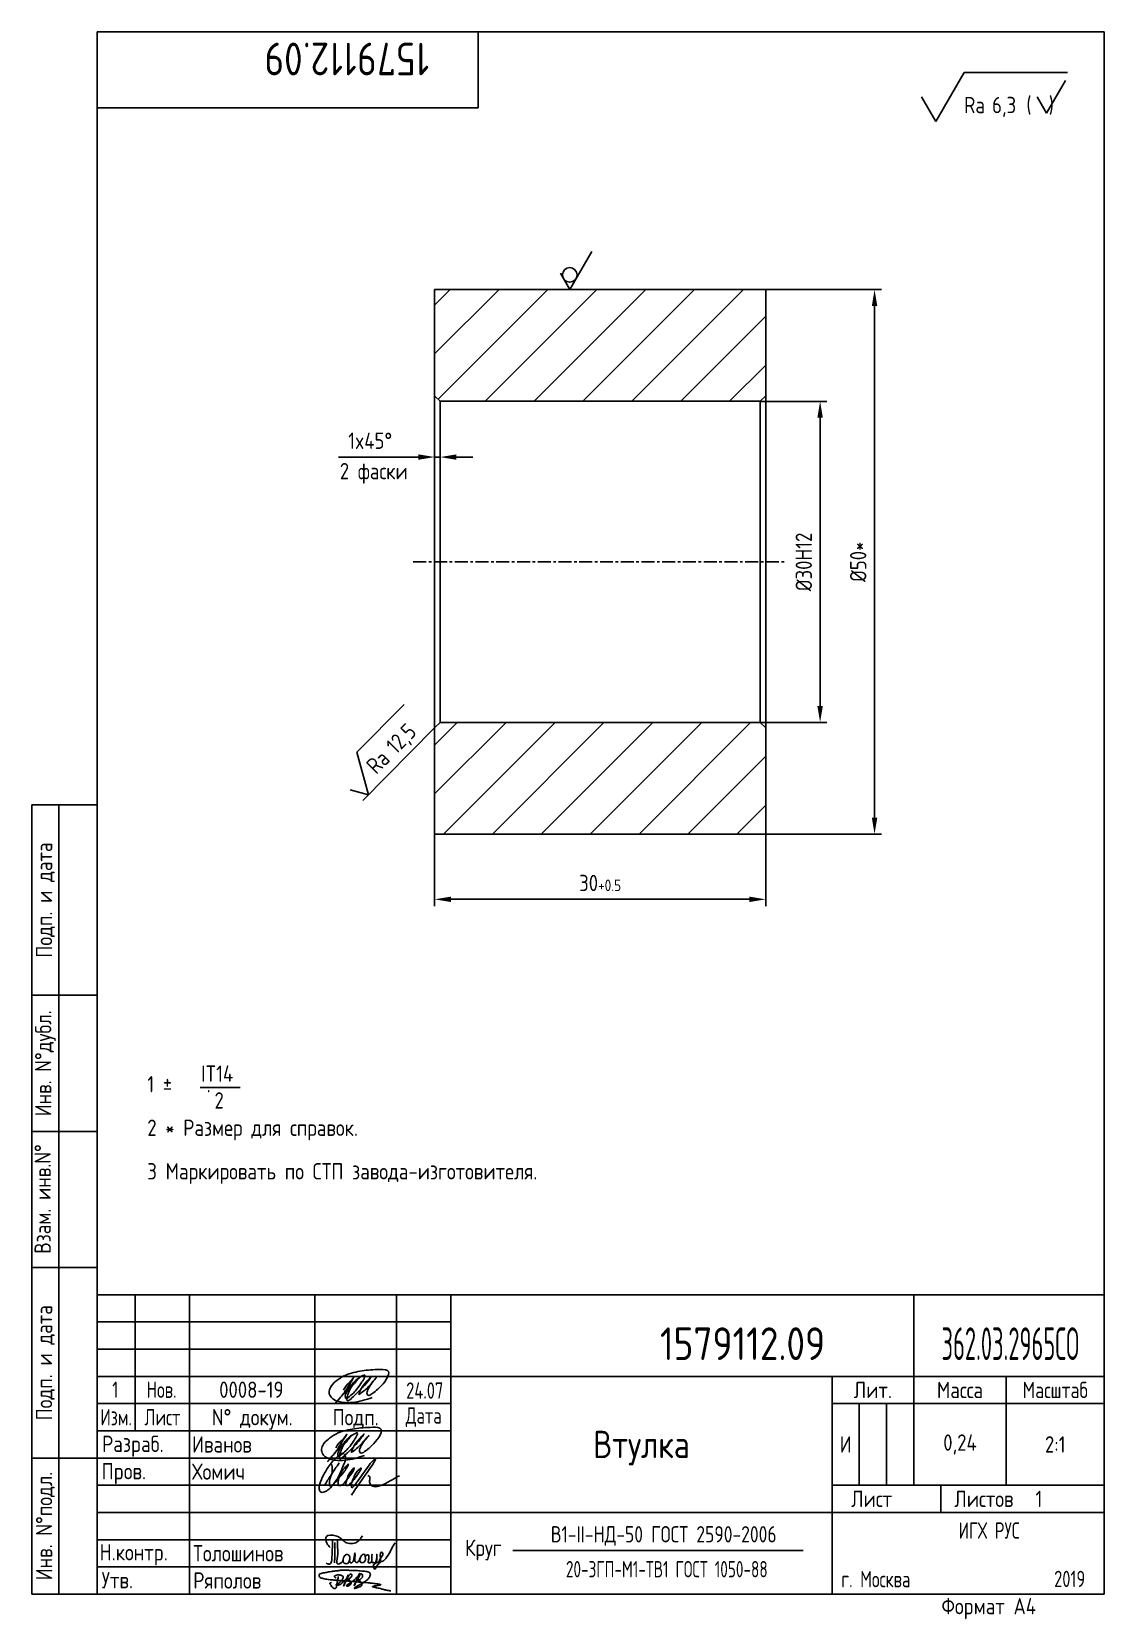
# Paper-space layout 'A4' of a CAD drawing. Header units: millimetres. Extents: x 10 to 207, y 0 to 292.
# The model-space entities are those that its viewports show. They can reach past a viewport. Long polylines and large blocks are cut down to what shows.
import ezdxf
from ezdxf.enums import TextEntityAlignment as Align

# ---------------------------------------------------------------- set-up
doc = ezdxf.new("R2010")
doc.units = ezdxf.units.MM
doc.header["$LTSCALE"] = 0.15
doc.linetypes.add('CENTER', pattern=[50.8, 31.75, -6.35, 6.35, -6.35])
doc.layers.add('AM_5', color=3, linetype='Continuous', lineweight=25)
doc.layers.add('Основные', color=5, linetype='Continuous', lineweight=40)
for name, color, linetype in [('Bord', 1, 'Continuous'), ('Cen', 5, 'CENTER'), ('Cont', 6, 'Continuous'), ('Dim', 7, 'Continuous'), ('Hatch', 2, 'Continuous'), ('Text', 3, 'Continuous'), ('Textb', 6, 'Continuous'), ('TEXTRUS', 3, 'Continuous'), ('Vporti', 7, 'Continuous'), ('Подписи', 10, 'Continuous')]:
    doc.layers.add(name, color=color, linetype=linetype)
doc.layers.get('Defpoints').off()
doc.styles.add('Style1', font='romans.shx', dxfattribs={"width": 0.8})
doc.dimstyles.new('LIN2$0', dxfattribs={"dimscale": 2, "dimtxt": 3, "dimasz": 3, "dimexe": 1.25, "dimexo": 0, "dimgap": 1.5, "dimtad": 1, "dimdsep": 46, "dimtxsty": 'Style1', "dimcen": 2.5, "dimclrt": 3, "dimadec": 0, "dimazin": 0, "dimtfac": 1, "dimtmove": 0, "dimatfit": 3, "dimfxl": 1, "dimarcsym": 0})
doc.dimstyles.new('LIN2_1', dxfattribs={"dimscale": 0.5, "dimtxt": 3, "dimasz": 3, "dimexe": 1.25, "dimexo": 0, "dimgap": 1.5, "dimtad": 1, "dimdec": 1, "dimtxsty": 'Style1', "dimcen": 2.5, "dimclrt": 3, "dimadec": 0, "dimazin": 0, "dimtfac": 1, "dimtdec": 1, "dimtmove": 0, "dimatfit": 3, "dimfxl": 1, "dimarcsym": 0})

# ---------------------------------------------------------------- blocks, each defined once
blk = doc.blocks.new('A$C314368CF')
at = {"layer": 'Text'}
for q in [(7.18, 6), (1.98, 3)]:
    blk.add_line((3.72, 0), q, dxfattribs=at)
at = {"layer": 'Text', "style": 'Style1', "width": 0.8}
blk.add_text('(  )', height=3, dxfattribs=at).set_placement((0, 0))
blk = doc.blocks.new('sherISO_19')
at = {"layer": 'Cont'}
for p, q in [((-30.94, -16.46), (-25.74, -7.46)), ((-25.74, -7.46), (-6.73, -7.46)), ((-30.94, -16.46), (-33.54, -11.96))]:
    blk.add_line(p, q, dxfattribs=at)
blk.add_blockref('A$C314368CF', (-14.3, -14.96))
at = {"layer": 'Textb', "style": 'Style1', "width": 0.8}
blk.add_text('Ra', height=3, dxfattribs=at).set_placement((-25.74, -14.96))
blk.add_attdef('3,2', (-20.6, -14.96), '', height=3, dxfattribs=at)
blk = doc.blocks.new('A4')
at = {"layer": 'Bord'}
for p, q in [((20, 55), (85, 55)), ((20, 50), (85, 50)), ((20, 45), (85, 45)), ((160, 40), (160, 25)), ((165, 40), (165, 25)), ((20, 30), (85, 30)), ((20, 25), (85, 25)), ((20, 20), (85, 20)), ((20, 15), (85, 15)), ((20, 10), (85, 10))]:
    blk.add_line(p, q, dxfattribs=at)
at = {"layer": 'Cont'}
for p, q in [((205, 292), (20, 292)), ((20, 292), (20, 5)), ((90, 278), (90, 292)), ((205, 292), (205, 5)), ((20, 278), (90, 278)), ((8, 5), (8, 150)), ((8, 150), (20, 150)), ((13, 5), (13, 150)), ((8, 115), (20, 115)), ((20, 90), (8, 90)), ((20, 65), (8, 65)), ((205, 60), (20, 60)), ((20, 60), (205, 60)), ((27, 60), (27, 35)), ((37, 60), (37, 5)), ((60, 5), (60, 60)), ((75, 60), (75, 5)), ((85, 5), (85, 60)), ((170, 60), (170, 25)), ((85, 45), (205, 45)), ((155, 5), (155, 45)), ((187, 25), (187, 45)), ((20, 40), (85, 40)), ((205, 40), (155, 40)), ((85, 35), (20, 35)), ((20, 30), (8, 30)), ((155, 25), (205, 25)), ((175, 25), (175, 20)), ((205, 20), (85, 20)), ((20, 5), (8, 5)), ((205, 5), (20, 5))]:
    blk.add_line(p, q, dxfattribs=at)
at = {"layer": 'Text', "style": 'Style1', "width": 0.8}
for s, p in [('Подп. и дата', (10.5, 132.5)), ('Инв. N%%dдубл.', (10.5, 102.5)), ('Взам. инв.N%%d ', (10, 78.38)), ('Подп. и дата', (10.5, 47.5)), ('Инв. N%%dподл.', (10.5, 17.5))]:
    blk.add_text(s, height=3, rotation=90, dxfattribs=at).set_placement(p, align=Align.MIDDLE)
at = {"layer": 'Text', "style": 'Style1'}
for s, width, p in [('Лит.', 0.8, (162.5, 42.5)), ('Масса', 0.8, (178.5, 42.5)), ('Масштаб', 0.75, (196, 42.5)), ('Изм.', 0.7, (23.5, 37.5)), ('Лист', 0.7, (32, 37.5)), ('N%%d докум.', 0.8, (48.5, 37.5)), ('Подп.', 0.8, (67.5, 37.5)), ('Лист', 0.8, (162.27, 22.5)), ('Листов', 0.8, (182.9, 22.5))]:
    blk.add_text(s, height=3, dxfattribs=dict(at, width=width)).set_placement(p, align=Align.MIDDLE_CENTER)
at = {"layer": 'Text', "style": 'Style1', "width": 0.7}
for s, p in [('Дата', (80, 37.5)), ('ИГХ РУС', (183.87, 16.69))]:
    blk.add_text(s, height=3, dxfattribs=at).set_placement(p, align=Align.MIDDLE)
at = {"layer": 'Text', "style": 'Style1'}
for s, width, p in [('Разpаб.', 0.8, (20.92, 31.1)), ('Пpов.', 0.8, (20.84, 26.08)), ('Н.контp.', 0.8, (20.47, 11.19)), ('Утв.', 0.8, (20.84, 6.06)), ('г. Москва', 0.7, (156.71, 6.25)), ('Фоpмат А4', 0.8, (175.11, 1.29))]:
    blk.add_text(s, height=3, dxfattribs=dict(at, width=width)).set_placement(p)
for tag, p, width in [('ФИО', (39, 31), 0.8), ('ФИО', (39, 26), 0.8), ('ГОСТ_СОРТАМЕНТА', (98.19, 14), 0.8), ('ФИО', (39, 11), 0.8), ('ФИО', (39, 6), 0.8), ('200', (192.85, 6.29), 0.7)]:
    blk.add_attdef(tag, p, '', height=3, dxfattribs=dict(at, width=width))
at = {"layer": 'Text', "style": 'Style1', "width": 0.8}
for tag, p in [('И', (157.49, 32.5)), ('700', (178.5, 32.5)), ('1:20', (196, 32.5))]:
    blk.add_attdef(tag, text='', height=3, dxfattribs=at).set_placement(p, align=Align.MIDDLE)
blk.add_attdef('Сборочный_чертеж', text='', height=3, dxfattribs=at).set_placement((120, 21.3), align=Align.CENTER)
for tag, p in [('1', (171.12, 22.5)), ('2', (193, 22.5))]:
    blk.add_attdef(tag, text='', height=3, dxfattribs=at).set_placement(p, align=Align.MIDDLE_CENTER)
blk.add_attdef('ЛИСТ', text='', height=3, dxfattribs=at).set_placement((85.99, 12.5), align=Align.MIDDLE_LEFT)
at = {"layer": 'Text', "style": 'Style1', "width": 0.7}
blk.add_attdef('%%OГОСТ_ТЕХ._ТРЕБОВАНИЙ', text='', height=3, dxfattribs=at).set_placement((98.19, 8), align=Align.BOTTOM_LEFT)
at = {"layer": 'Textb', "style": 'Style1', "width": 0.8}
blk.add_attdef('1234567', (81, 290), '', height=6, rotation=180, dxfattribs=at)
blk.add_attdef('1234567', (123.4, 48), '', height=6, dxfattribs=at)
for tag, height, p in [('123ХЯ', 6, (183.62, 48)), ('НАИМЕНОВАНИЕ', 5, (120, 30))]:
    blk.add_attdef(tag, text='', height=height, dxfattribs=at).set_placement(p, align=Align.CENTER)
blk = doc.blocks.new('A$C63F45750')
at = {"layer": 'Text'}
for points, knots in [([(3.17, 2.37), (3.12, 2.38), (3.04, 2.41), (2.94, 2.5), (2.85, 2.57), (2.79, 2.69), (2.87, 2.77), (2.99, 2.84), (3.16, 2.89), (3.36, 2.93), (3.6, 2.95), (3.82, 2.92), (4.05, 2.87), (4.25, 2.78), (4.45, 2.63), (4.46, 2.42), (4.38, 2.26), (4.28, 2.1), (4.17, 1.94), (4.03, 1.78), (3.89, 1.62), (3.75, 1.52), (3.63, 1.43), (3.49, 1.36), (3.35, 1.3), (3.24, 1.25), (3.16, 1.21), (3.12, 1.15), (3.19, 1.1), (3.27, 1.09), (3.4, 1.07), (3.55, 1.07), (3.72, 1.12), (3.92, 1.19), (4.1, 1.34), (4.26, 1.51), (4.44, 1.65), (4.59, 1.81), (4.74, 1.93), (4.84, 2.04), (4.93, 2.14), (5.07, 2.29), (5.19, 2.53), (5.28, 2.68), (5.35, 2.96), (5.23, 2.66), (5.2, 2.44), (5.04, 2.09), (4.95, 1.81), (4.86, 1.57), (4.75, 1.31), (4.67, 1.12), (4.46, 0.78), (4.62, 1.17), (4.71, 1.45), (4.88, 1.74), (5.01, 2), (5.08, 2.19), (5.19, 2.4), (5.32, 2.58), (5.4, 2.75), (5.52, 2.89), (5.65, 3.04), (5.85, 3.1), (6.02, 3.03), (6.08, 2.87), (6.03, 2.7), (5.9, 2.51), (5.7, 2.37), (5.55, 2.23), (5.4, 2.17), (5.31, 2.12), (5.12, 2.09), (5.35, 2.07), (5.48, 2), (5.64, 1.93), (5.75, 1.8), (5.85, 1.67), (5.89, 1.54), (5.89, 1.37), (5.8, 1.2), (5.63, 1.06), (5.41, 0.94), (5.23, 0.86), (5.02, 0.92), (5.13, 1.1), (5.28, 1.16), (5.44, 1.27), (5.61, 1.36), (5.74, 1.46), (5.86, 1.53), (5.95, 1.61), (6.05, 1.69), (6.15, 1.77), (6.28, 1.87), (6.46, 2.02), (6.65, 2.19), (6.83, 2.37), (6.98, 2.49), (7.11, 2.61), (7.2, 2.74), (7.32, 2.84), (7.42, 2.97), (7.48, 3.08), (7.48, 3.27), (7.34, 3.08), (7.28, 2.94), (7.18, 2.69), (7.1, 2.46), (7, 2.22), (6.93, 1.98), (6.83, 1.78), (6.73, 1.55), (6.67, 1.34), (6.6, 1.14), (6.56, 1.03), (6.39, 0.99), (6.62, 1.33), (6.75, 1.54), (6.93, 1.87), (7.05, 2.08), (7.18, 2.32), (7.33, 2.6), (7.47, 2.89), (7.6, 3.07), (7.79, 3.18), (7.95, 3.01), (8, 2.81), (7.99, 2.62), (7.94, 2.46), (7.83, 2.33), (7.69, 2.22), (7.53, 2.11), (7.37, 2.03), (7.21, 1.99), (7.11, 1.97), (6.89, 1.98), (7.07, 1.94), (7.15, 1.9), (7.27, 1.88), (7.39, 1.84), (7.52, 1.81), (7.62, 1.72), (7.7, 1.62), (7.78, 1.51), (7.83, 1.39), (7.87, 1.26), (7.88, 1.13), (7.86, 0.99), (7.75, 0.88), (7.6, 0.77), (7.4, 0.73), (7.19, 0.66), (6.97, 0.55), (6.71, 0.48), (6.57, 0.44), (6.42, 0.42), (6.52, 0.58), (6.61, 0.64), (6.81, 0.78), (7.06, 0.89), (7.33, 1.04), (7.55, 1.16), (7.7, 1.24), (7.84, 1.32), (7.99, 1.43), (8.21, 1.58), (8.48, 1.76), (8.74, 1.95), (8.97, 2.12), (9.1, 2.29), (9.23, 2.44), (9.3, 2.6), (9.37, 2.74), (9.42, 2.92), (9.45, 3.13), (9.21, 3.48), (8.67, 3.59), (8.09, 3.63), (7.57, 3.66), (7.06, 3.74), (6.57, 3.75), (6.09, 3.74), (5.67, 3.78), (5.28, 3.78), (4.96, 3.81), (4.65, 3.83), (4.31, 3.82), (3.97, 3.79), (3.61, 3.74), (3.22, 3.67), (2.86, 3.66), (2.53, 3.61), (2.18, 3.52), (1.78, 3.54), (1.38, 3.37), (0.96, 3.35), (0.58, 3.24), (0.25, 3.19), (0.03, 3.06), (-0.03, 2.83), (0.02, 2.6), (0.26, 2.38), (0.59, 2.33), (1, 2.2), (1.48, 2.15), (1.93, 2.05), (2.35, 2.02), (2.72, 2.01), (3.11, 1.94), (3.68, 1.94), (4.25, 1.83), (4.91, 1.87), (5.53, 1.76), (6.13, 1.72), (6.73, 1.71), (7.32, 1.62), (7.99, 1.55), (8.64, 1.54), (9.16, 1.46), (9.61, 1.42), (10.03, 1.4), (10.41, 1.32), (10.73, 1.29), (11.01, 1.24), (11.18, 1.23), (11.42, 1.14), (11.18, 1.06), (11.01, 1.03), (10.71, 0.98), (10.37, 0.92), (10.1, 0.91), (9.65, 0.75), (10.22, 0.67), (10.54, 0.59), (11.08, 0.47), (11.61, 0.35), (12.17, 0.15), (12.64, 0.08), (12.98, 0.03), (13.11, 0.01), (13.18, 0)], [0, 0, 0, 0, 0.153866, 0.270441, 0.388867, 0.510533, 0.592156, 0.71333, 0.90842, 1.11344, 1.349254, 1.61246, 1.782219, 2.047249, 2.291879, 2.451528, 2.651081, 2.806158, 3.017979, 3.227348, 3.462381, 3.633009, 3.75766, 3.920516, 4.080796, 4.214529, 4.291786, 4.349969, 4.397594, 4.50822, 4.594826, 4.799244, 4.954392, 5.128468, 5.437537, 5.632649, 5.842485, 6.094987, 6.293219, 6.410959, 6.551192, 6.687808, 7.022147, 7.294342, 7.425356, 7.52079, 7.946481, 8.313051, 8.59833, 8.833695, 9.090496, 9.427695, 9.601191, 9.883219, 10.093306, 10.673943, 10.798776, 10.974628, 11.287247, 11.486184, 11.648652, 11.848902, 12.027194, 12.25348, 12.40059, 12.537783, 12.716293, 12.91523, 13.208551, 13.438489, 13.549668, 13.67779, 13.77127, 13.930001, 14.029091, 14.272112, 14.434836, 14.547084, 14.739051, 14.830983, 15.061241, 15.268922, 15.500489, 15.788979, 15.879568, 16.024283, 16.221854, 16.418714, 16.593102, 16.783247, 16.91018, 17.018213, 17.135263, 17.278205, 17.430482, 17.620087, 17.979626, 18.191789, 18.388716, 18.565718, 18.714854, 18.857929, 19.039974, 19.171375, 19.283034, 19.400085, 19.618058, 19.882245, 20.150781, 20.377854, 20.649532, 20.89723, 21.042543, 21.40016, 21.557817, 21.667145, 21.752781, 21.926256, 22.412297, 22.813145, 22.961412, 23.171289, 23.607257, 23.940428, 24.110007, 24.291214, 24.48084, 24.697609, 24.904078, 25.034245, 25.218018, 25.407651, 25.573473, 25.787447, 25.930292, 26.051316, 26.18846, 26.285312, 26.406799, 26.52425, 26.630463, 26.793722, 26.898606, 27.029313, 27.171012, 27.314101, 27.419918, 27.580557, 27.709367, 27.829268, 28.024364, 28.266961, 28.41242, 28.705761, 28.989137, 29.187748, 29.233768, 29.332802, 29.529535, 29.667094, 30.039923, 30.332117, 30.61061, 30.769982, 30.856778, 31.109923, 31.313488, 31.656425, 32.066331, 32.296628, 32.49714, 32.710276, 32.891468, 33.014834, 33.177747, 33.444503, 33.618009, 34.409008, 34.914636, 35.419802, 35.95397, 36.458179, 36.88069, 37.388403, 37.738353, 38.034261, 38.353468, 38.693154, 39.037638, 39.391136, 39.787481, 40.203773, 40.488977, 40.784975, 41.26625, 41.668005, 42.070065, 42.499388, 42.869834, 43.079573, 43.213439, 43.554591, 43.717296, 44.153724, 44.506336, 45.019111, 45.587859, 45.90191, 46.270392, 46.703958, 47.093115, 47.952647, 48.44014, 49.079253, 49.808223, 50.268654, 50.851051, 51.604831, 52.298429, 52.776925, 53.1907, 53.661988, 54.042386, 54.348524, 54.616841, 54.853814, 54.983777, 55.126096, 55.333328, 55.613101, 56.008732, 56.315809, 56.59982, 56.87931, 57.399251, 57.889617, 58.432507, 59.066698, 59.660314, 59.862668, 60.07277, 60.07277, 60.07277, 60.07277]), ([(2.31, 1.53), (2.26, 1.52), (2.17, 1.51), (2.06, 1.48), (1.93, 1.38), (2.07, 1.25), (2.14, 1.11), (2.26, 0.93), (2.39, 0.72), (2.57, 0.54), (2.71, 0.44), (2.86, 0.4), (3.02, 0.43), (3.14, 0.54), (3.21, 0.79), (3.25, 1.07), (3.31, 1.4), (3.35, 1.67), (3.38, 1.92), (3.47, 2.19), (3.5, 2.43), (3.54, 2.59), (3.56, 2.64)], [0, 0, 0, 0, 0.15847, 0.269731, 0.363591, 0.555514, 0.688037, 0.848606, 1.204359, 1.433632, 1.58673, 1.729549, 1.880686, 2.057874, 2.19169, 2.63505, 2.928153, 3.184121, 3.441863, 3.696117, 4.025873, 4.178055, 4.178055, 4.178055, 4.178055])]:
    blk.add_open_spline(points, degree=3, knots=knots, dxfattribs=at)
blk = doc.blocks.new('A$C4F4A4F5D')
at = {"layer": 'Основные', "lineweight": 25}
for points, knots in [([(0.76, 2.84), (0.53, 3.07), (0.02, 3.58), (-0.25, 5.26), (1.65, 5.12), (2.72, 4.57), (3.71, 3.46), (5.71, 3.44), (6.39, 4.52), (6.67, 4.97)], [0, 0, 0, 0, 0.995549, 2.196439, 3.853213, 4.970011, 6.02292, 8.170898, 9.705386, 9.705386, 9.705386, 9.705386]), ([(1.19, 4.34), (1.17, 3.4), (1.13, 2.06), (0.98, -0.44), (0.2, -0.16), (0.03, -0.03), (0, 0)], [0, 0, 0, 0, 3.274293, 4.654149, 5.171803, 5.30168, 5.30168, 5.30168, 5.30168]), ([(1.58, 3.74), (1.58, 3.25), (1.58, 2.32), (1.61, 1.07), (1.55, 0.31), (1.53, 0)], [0, 0, 0, 0, 1.453969, 2.804084, 3.740223, 3.740223, 3.740223, 3.740223]), ([(2.1, 4.21), (2.1, 3.72), (2.08, 2.67), (2.22, 1.45), (1.71, -0.56), (3.23, 0.14), (3.06, 1.09), (3.85, 1.74), (4.43, 1.17), (4.31, 0.54), (4.11, -0.15), (3.33, -0.21), (3.11, 0.28), (3.13, 0.53), (3.14, 0.66)], [0, 0, 0, 0, 1.402041, 3.063923, 4.415037, 5.298701, 6.374637, 7.087927, 7.603499, 8.330482, 8.911132, 9.613125, 9.996533, 10.366919, 10.366919, 10.366919, 10.366919]), ([(7.18, 1.27), (7.27, 1.3), (7.44, 1.37), (7.78, 1.56), (7.87, 1.06), (7.83, 0.71), (7.66, -0.05), (8.07, 0.01), (8.43, 0.12), (8.39, 0.68), (8.46, 1.9), (8.39, 0.94), (8.43, 0.6), (8.37, 0.05), (8.74, 0.07), (9.11, -0.03), (9.26, 0.49), (9.33, 0.95), (9.27, 1.34), (9.32, 1.77), (9.28, 0.91), (9.34, 0.6), (9.2, 0.14), (9.65, -0.01), (9.83, 0.61), (10.14, 1.03), (10.6, 1.72), (9.95, 2.11), (9.91, 1.23), (10.07, 0.69), (9.92, 0), (9.35, -0.37), (8.95, -1.56), (8.34, 0.07), (10.28, -0.02), (11.26, 1.1), (11.82, 2.15), (12.24, 3.04), (12.52, 3.46), (12.65, 3.65)], [0, 0, 0, 0, 0.305783, 0.619019, 0.796582, 1.5526, 2.082394, 2.34716, 2.5822, 3.136594, 4.040413, 4.363654, 5.267311, 5.441668, 5.78494, 6.114287, 6.466434, 7.104395, 7.620812, 7.679251, 8.272982, 8.692439, 9.1059, 9.338721, 9.784511, 10.568279, 11.297869, 11.566962, 12.285888, 12.851793, 13.545205, 14.102749, 15.055561, 15.671649, 17.422398, 18.699613, 20.16544, 20.963871, 21.66672, 21.66672, 21.66672, 21.66672]), ([(4.28, 0.44), (4.31, 0.37), (4.37, 0.25), (4.41, 0.06), (4.62, -0.05), (5, 0.18), (5.14, 0.84), (5.2, 1.3), (5.31, 2.06), (5.31, 1.17), (5.3, 0.78), (5.2, 0.26), (5.58, -0.01), (5.91, 0.16), (6.08, 0.5), (6.26, 0.9), (6.43, 1.31), (6.72, 1.59), (7.17, 1.58), (7.18, 1.05), (7.31, 0.57), (6.99, 0.02), (6.34, -0.02), (6.17, 0.51), (6.24, 0.79), (6.27, 0.92)], [0, 0, 0, 0, 0.247339, 0.413433, 0.559308, 0.874045, 1.558567, 2.392422, 2.645523, 3.22433, 3.719885, 4.231527, 4.573657, 4.879974, 5.190145, 5.704595, 6.19318, 6.529505, 6.863422, 7.269696, 7.83948, 8.395909, 8.926487, 9.378613, 9.791445, 9.791445, 9.791445, 9.791445])]:
    blk.add_open_spline(points, degree=3, knots=knots, dxfattribs=at)
blk = doc.blocks.new('sherISO_01')
at = {"layer": 'Text'}
blk.add_line((4.04, 7), (16.36, 7), dxfattribs=at)
blk.add_lwpolyline([(-1.73, 3), (0, 0), (4.04, 7)], dxfattribs=at)
at = {"layer": 'Text', "style": 'Style1', "width": 0.8}
blk.add_text('Ra', height=3, dxfattribs=at).set_placement((3.58, 1.5))
blk.add_attdef('12,5', (8.73, 1.5), '', height=3, dxfattribs=at)
blk = doc.blocks.new('*D5')
at = {"layer": 'Dim', "color": 0, "lineweight": -2, "transparency": 16777216}
for p, q in [((400.73, 124.04), (400.73, 122.6)), ((401.23, 124.05), (401.23, 122.6)), ((399.23, 123.23), (391.89, 123.23)), ((401.23, 123.23), (400.73, 123.23)), ((402.73, 123.23), (404.23, 123.23))]:
    blk.add_line(p, q, dxfattribs=at)
at = {"layer": 'Dim', "color": 0, "transparency": 16777216}
for points in [[(399.23, 123.48), (399.23, 122.98), (400.73, 123.23)], [(402.73, 123.48), (402.73, 122.98), (401.23, 123.23)]]:
    blk.add_solid(points, dxfattribs=at)
at = {"layer": 'Dim', "color": 3, "transparency": 16777216, "insert": (394.81, 124.73), "char_height": 1.5, "attachment_point": 5, "style": 'Style1'}
blk.add_mtext('1x45°', dxfattribs=at)
blk = doc.blocks.new('sherISO_09')
at = {"layer": 'Text'}
for q in [(4.04, 7), (-1.73, 3)]:
    blk.add_line((0, 0), q, dxfattribs=at)
blk.add_circle((0, 2.71), 1.35, dxfattribs=at)
blk = doc.blocks.new('*D6')
at = {"layer": 'Dim', "color": 0, "lineweight": -2, "transparency": 16777216}
for p, q in [((431.13, 138.61), (441.76, 138.61)), ((441.13, 90.11), (441.13, 137.11)), ((431.13, 88.61), (441.76, 88.61))]:
    blk.add_line(p, q, dxfattribs=at)
at = {"layer": 'Dim', "color": 0, "transparency": 16777216}
for points in [[(440.88, 137.11), (441.38, 137.11), (441.13, 138.61)], [(440.88, 90.11), (441.38, 90.11), (441.13, 88.61)]]:
    blk.add_solid(points, dxfattribs=at)
at = {"layer": 'Dim', "color": 3, "transparency": 16777216, "insert": (439.63, 113.61), "char_height": 1.5, "attachment_point": 5, "rotation": 90, "style": 'Style1'}
blk.add_mtext('%%c50*', dxfattribs=at)
blk = doc.blocks.new('*D7')
at = {"layer": 'Dim', "color": 0, "lineweight": -2, "transparency": 16777216}
for p, q in [((430.63, 128.34), (436.76, 128.34)), ((436.13, 100.36), (436.13, 126.84)), ((430.63, 98.86), (436.76, 98.86))]:
    blk.add_line(p, q, dxfattribs=at)
at = {"layer": 'Dim', "color": 0, "transparency": 16777216}
for points in [[(435.88, 126.84), (436.38, 126.84), (436.13, 128.34)], [(435.88, 100.36), (436.38, 100.36), (436.13, 98.86)]]:
    blk.add_solid(points, dxfattribs=at)
at = {"layer": 'Dim', "color": 3, "transparency": 16777216, "insert": (434.63, 113.6), "char_height": 1.5, "attachment_point": 5, "rotation": 90, "style": 'Style1'}
blk.add_mtext('%%c30H12', dxfattribs=at)
blk = doc.blocks.new('*D19')
at = {"layer": 'AM_5', "color": 0, "lineweight": -2, "transparency": 16777216}
for p, q in [((400.73, 88.61), (400.73, 81.99)), ((431.13, 88.61), (431.13, 81.99)), ((402.23, 82.61), (429.63, 82.61))]:
    blk.add_line(p, q, dxfattribs=at)
at = {"layer": 'AM_5', "color": 0, "transparency": 16777216}
for points in [[(402.23, 82.86), (402.23, 82.36), (400.73, 82.61)], [(429.63, 82.86), (429.63, 82.36), (431.13, 82.61)]]:
    blk.add_solid(points, dxfattribs=at)
at = {"layer": 'AM_5', "color": 3, "transparency": 16777216, "insert": (415.93, 84.11), "char_height": 1.5, "attachment_point": 5, "style": 'Style1'}
blk.add_mtext('30{}{\\H0.71x;\\C3;+0.5}', dxfattribs=at)

msp = doc.modelspace()

# ---------------------------------------------------------------- hatches: boundary and pattern name
at = {"layer": 'Hatch'}
h = msp.add_hatch(dxfattribs=at)
h.set_pattern_fill('ANSI31', color=256, style=0)
h.set_pattern_definition([(45, (-29922.085, 2659.6625), (-2.24506403, 2.24506403), [])])
edge = h.paths.add_edge_path()
edge.add_line((431.13, 138.61), (400.73, 138.61))
edge.add_line((400.73, 138.61), (400.73, 128.86))
edge.add_line((400.73, 128.86), (401.23, 128.36))
edge.add_line((401.23, 128.36), (410.73, 128.36))
edge.add_line((410.73, 128.36), (410.73, 128.61))
edge.add_arc((-1142.87, 128.49), 1553.6, -0.00461, 0.00461, ccw=False)
edge.add_line((410.73, 128.36), (431.13, 128.36))
edge.add_line((431.13, 128.36), (431.13, 138.61))
edge = h.paths.add_edge_path(flags=16)
edge.add_arc((411.68, 132.25), 0.638, 0, 360)
h.paths.add_polyline_path([(431.13, 98.41), (430.63, 98.86), (400.73, 98.86), (400.73, 88.61), (431.13, 88.61)])

# ---------------------------------------------------------------- linework, layer by layer
at = {"layer": 'Cen'}
msp.add_line((398.77, 113.61), (433.04, 113.61), dxfattribs=at)
at = {"layer": 'Cont'}
for p, q in [((400.73, 138.61), (431.13, 138.61)), ((400.73, 138.61), (400.73, 88.61)), ((431.13, 88.61), (431.13, 138.61)), ((401.23, 128.36), (400.73, 128.86)), ((430.63, 128.36), (401.23, 128.36)), ((401.23, 128.36), (401.23, 98.86)), ((430.63, 128.36), (431.13, 128.86)), ((430.63, 98.86), (430.63, 128.36)), ((401.23, 98.86), (400.73, 98.36)), ((430.63, 98.86), (401.23, 98.86)), ((430.63, 98.86), (431.13, 98.36)), ((400.73, 88.61), (425.13, 88.61))]:
    msp.add_line(p, q, dxfattribs=at)
at = {"layer": 'Dim'}
msp.add_line((400.73, 98.36), (394.12, 91.69), dxfattribs=at)
at = {"layer": 'Vporti'}
msp.add_line((400.73, 88.61), (431.13, 88.61), dxfattribs=at)

# ---------------------------------------------------------------- block references
at = {"layer": 'Dim', "xscale": 0.5, "yscale": 0.5, "zscale": 0.5}
msp.add_blockref('sherISO_09', (413.14, 138.61), dxfattribs=at)
at = {"layer": 'Dim', "xscale": 0.4999999999999911, "yscale": 0.4999999999999911, "zscale": 0.4999999999999911, "rotation": 45.263266469759564}
msp.add_blockref('sherISO_01', (394.65, 92.22), dxfattribs=at).add_auto_attribs({'12,5': '12,5'})

# ---------------------------------------------------------------- texts
at = {"layer": 'Text', "style": 'Style1', "width": 0.8}
msp.add_text('2 фаски', height=1.5, dxfattribs=at).set_placement((392.02, 121.19))

# ---------------------------------------------------------------- dimensions: what is measured, and where the dimension line sits
at = {"layer": 'AM_5'}
dim = msp.add_linear_dim(base=(431.13, 82.61), p1=(400.73, 88.61), p2=(431.13, 88.61), angle=0, text='<>{}{\\H0.71x;\\C3;+0.5}', dimstyle='LIN2$0', override={"dimscale": 0.5, "dimdec": 0, "dimtp": 0.5, "dimtm": 0, "dimtdec": 2, "dimtzin": 8}, dxfattribs=at)
dim.commit()
dim.dimension.update_dxf_attribs({"geometry": '*D19', "text_midpoint": (415.93, 84.11)})
at = {"layer": 'Dim'}
for base, p1, p2, text, picture, middle in [((441.13, 138.61), (431.13, 88.61), (431.13, 138.61), '%%c<>*', '*D6', (439.63, 113.61)), ((436.13, 128.34), (430.63, 98.86), (430.63, 128.34), '%%c30H12', '*D7', (434.63, 113.6))]:
    dim = msp.add_linear_dim(base=base, p1=p1, p2=p2, angle=90, text=text, dimstyle='LIN2_1', dxfattribs=at)
    dim.commit()
    dim.dimension.update_dxf_attribs({"geometry": picture, "text_midpoint": middle})
dim = msp.add_linear_dim(base=(400.73, 123.23), p1=(401.23, 124.05), p2=(400.73, 124.04), text='1x45°', dimstyle='LIN2_1', dxfattribs=at)
dim.commit()
dim.dimension.update_dxf_attribs({"geometry": '*D5', "text_midpoint": (394.81, 123.23), "dimtype": 160})

psp = doc.layouts.new('A4')

# ---------------------------------------------------------------- linework, layer by layer
at = {"layer": 'Bord'}
psp.add_line((98.31, 12.68), (151.66, 12.68), dxfattribs=at)
at = {"layer": 'Text'}
psp.add_line((40.91, 97.72), (48.27, 97.72), dxfattribs=at)
at = {"layer": 'Подписи'}
for points, knots in [([(70.1, 44.49), (69.61, 44.04), (68.75, 43.26), (67.94, 41.97), (67.45, 41.11), (67.68, 40.47), (68.38, 41), (68.99, 41.48), (69.9, 42.51), (70.57, 43.56), (71.03, 44.2), (71.24, 44.99), (70.5, 44.68), (69.94, 44.26), (69.32, 43.43), (68.64, 42.75), (68.29, 41.94), (67.95, 41.15), (67.85, 40.59), (67.9, 39.99), (68.62, 40.48), (69.3, 41.2), (70.61, 42.47), (71.49, 43.41), (72.88, 45.3), (70.86, 43), (70.49, 42.51), (69.95, 41.16), (71.32, 42.19), (71.68, 42.6), (73.76, 44.93), (72.31, 43.37), (71.93, 42.56), (71.43, 41.76), (71.74, 40.96), (72.75, 41.6), (73.63, 42.34), (74.65, 43.39), (75.32, 44.4), (75.91, 45.89), (73.07, 45.94), (70.79, 45.72), (67.82, 45.13), (65.93, 43.89), (64.84, 42.82), (64.47, 41.67), (64.95, 40.6), (66, 40.09), (67.32, 39.78), (68.92, 39.8), (70.71, 40.16), (71.91, 40.55), (72.49, 40.74)], [0, 0, 0, 0, 1.9755, 3.453266, 4.599682, 4.791473, 5.145238, 6.497385, 7.664272, 9.094306, 10.114998, 10.459762, 10.811562, 11.792042, 12.959743, 13.767676, 14.660412, 15.605031, 16.245448, 16.572031, 16.925795, 18.146901, 20.185044, 21.789331, 22.951009, 24.626743, 26.592474, 27.035558, 27.450584, 30.017364, 31.457812, 32.594833, 33.885024, 34.80449, 35.192074, 35.984441, 37.373068, 39.207782, 40.066553, 41.248724, 42.851981, 46.196805, 49.405498, 51.42283, 52.958607, 53.90671, 54.859511, 56.175895, 57.248919, 58.950609, 60.891135, 62.727304, 62.727304, 62.727304, 62.727304]), ([(67.22, 42.11), (67.37, 42.4), (67.73, 43.06), (68.54, 43.6), (69.8, 45.55), (67.59, 41.94), (66.95, 41.08), (65.14, 38.97), (67.29, 41.59), (68.2, 42.33), (68.7, 42.74)], [0, 0, 0, 0, 0.949687, 2.182955, 3.211934, 5.843898, 8.089363, 9.295303, 11.182264, 13.603818, 13.603818, 13.603818, 13.603818]), ([(68.72, 33.86), (68.23, 33.42), (67.37, 32.63), (66.56, 31.35), (66.07, 30.49), (66.3, 29.85), (67, 30.38), (67.61, 30.86), (68.51, 31.88), (69.19, 32.94), (69.65, 33.58), (69.86, 34.36), (69.12, 34.06), (68.56, 33.63), (67.94, 32.8), (67.26, 32.13), (66.9, 31.32), (66.57, 30.52), (66.47, 29.97), (66.51, 29.37), (67.24, 29.86), (67.92, 30.58), (69.23, 31.85), (70.11, 32.78), (71.5, 34.68), (69.48, 32.38), (69.11, 31.89), (68.57, 30.54), (69.93, 31.56), (70.3, 31.98), (72.37, 34.3), (70.93, 32.75), (70.55, 31.94), (70.05, 31.13), (70.35, 30.34), (71.37, 30.98), (72.25, 31.71), (73.27, 32.77), (73.94, 33.77), (74.53, 35.27), (71.69, 35.31), (69.41, 35.1), (66.44, 34.51), (64.55, 33.27), (63.45, 32.2), (63.09, 31.04), (63.57, 29.98), (64.62, 29.46), (65.94, 29.15), (67.54, 29.17), (69.33, 29.53), (70.53, 29.92), (71.11, 30.11)], [0, 0, 0, 0, 1.9755, 3.453266, 4.599682, 4.791473, 5.145238, 6.497385, 7.664272, 9.094306, 10.114998, 10.459762, 10.811562, 11.792042, 12.959743, 13.767676, 14.660412, 15.605031, 16.245448, 16.572031, 16.925795, 18.146901, 20.185044, 21.789331, 22.951009, 24.626743, 26.592474, 27.035558, 27.450584, 30.017364, 31.457812, 32.594833, 33.885024, 34.80449, 35.192074, 35.984441, 37.373068, 39.207782, 40.066553, 41.248724, 42.851981, 46.196805, 49.405498, 51.42283, 52.958607, 53.90671, 54.859511, 56.175895, 57.248919, 58.950609, 60.891135, 62.727304, 62.727304, 62.727304, 62.727304]), ([(65.84, 31.49), (65.99, 31.78), (66.35, 32.44), (67.16, 32.98), (68.42, 34.92), (66.21, 31.32), (65.57, 30.46), (63.76, 28.35), (65.91, 30.97), (66.81, 31.71), (67.32, 32.12)], [0, 0, 0, 0, 0.949687, 2.182955, 3.211934, 5.843898, 8.089363, 9.295303, 11.182264, 13.603818, 13.603818, 13.603818, 13.603818]), ([(65.11, 28.42), (65.15, 27.83), (65.23, 26.58), (64.48, 25.5), (64.81, 24.22), (66.13, 25.58), (66.56, 26.8), (67.37, 28.61), (67.83, 29.77), (67.09, 30.77), (65.61, 29.53), (64.31, 27.9), (63.03, 25.69), (62.69, 24.1), (63.08, 22.94), (64.69, 23.9), (65.8, 25.29), (67.02, 26.67), (67.79, 27.73), (68.43, 28.95), (67.41, 27.81), (66.74, 26.95), (66.22, 25.95), (66.27, 24.2), (67.63, 25.15), (68.09, 26.03), (68.78, 26.76), (69.6, 28.34), (68.09, 26.76), (67.97, 25.84), (67.59, 25.04), (67.85, 24.41), (68.73, 25.15), (69.29, 25.82), (69.86, 26.68), (70.85, 28.13), (69.75, 27.32), (69.33, 26.61), (68.92, 25.61), (68.64, 24.88), (68.75, 23.83), (70.47, 26.29), (71.25, 27.36), (72.33, 28.89), (74, 30.36), (70.26, 25.22), (69.17, 23.55), (68.7, 22.84)], [0, 0, 0, 0, 1.694377, 3.611891, 4.07736, 4.60447, 7.711907, 8.884558, 10.553021, 11.020313, 12.085944, 14.869427, 18.302412, 19.195025, 19.797312, 21.447957, 22.845763, 25.833596, 26.383869, 27.255355, 28.272531, 28.907972, 30.992725, 31.763238, 32.806058, 34.265897, 35.053159, 36.16987, 37.377204, 38.774687, 39.574428, 39.857371, 40.446901, 41.989311, 42.846158, 44.082314, 44.70121, 45.674294, 46.914256, 47.749726, 48.21214, 49.32338, 53.084538, 54.488933, 54.79415, 59.273817, 62.52012, 62.52012, 62.52012, 62.52012]), ([(66.45, 28.75), (65.92, 27.98), (64.98, 26.64), (64.13, 25.25), (63.76, 24.64)], [0, 0, 0, 0, 2.789819, 4.905952, 4.905952, 4.905952, 4.905952]), ([(71.73, 26.41), (71.84, 26.37), (72.15, 26.26), (72.02, 25.57), (72.02, 24.9), (72.7, 24.27), (74.63, 24.6), (76.06, 25.64), (77.33, 26.3), (77.51, 26.39)], [0, 0, 0, 0, 0.311213, 0.927253, 1.691866, 2.332851, 3.38436, 7.102546, 7.68894, 7.68894, 7.68894, 7.68894])]:
    psp.add_open_spline(points, degree=3, knots=knots, dxfattribs=at)

# ---------------------------------------------------------------- block references
ref = psp.add_blockref('A4', (1.97, -0.36))
ref.add_attrib('123ХЯ', '362.03.2965СО', dxfattribs={"layer": 'Textb', "height": 6, "style": 'Style1', "width": 0.48}).set_placement((189.71, 47.64), align=Align.CENTER)
ref.add_attrib('1234567', '1579112.09', (125.37, 47.64), dxfattribs={"layer": 'Textb', "height": 6, "style": 'Style1', "width": 0.8})
ref.add_attrib('НАИМЕНОВАНИЕ', 'Втулка', dxfattribs={"layer": 'Textb', "height": 5, "style": 'Style1', "width": 0.8}).set_placement((121.97, 29.64), align=Align.CENTER)
ref.add_attrib('И', 'И', dxfattribs={"layer": 'Text', "height": 3, "style": 'Style1', "width": 0.8}).set_placement((159.46, 32.14), align=Align.MIDDLE)
ref.add_attrib('700', '0,24', dxfattribs={"layer": 'Text', "height": 3, "style": 'Style1', "width": 0.8}).set_placement((180.47, 32.14), align=Align.MIDDLE)
ref.add_attrib('1:20', '2:1', dxfattribs={"layer": 'Text', "height": 3, "style": 'Style1', "width": 0.8}).set_placement((197.97, 32.14), align=Align.MIDDLE)
ref.add_attrib('2', '1', dxfattribs={"layer": 'Text', "height": 3, "style": 'Style1', "width": 0.8}).set_placement((194.97, 22.14), align=Align.MIDDLE_CENTER)
ref.add_attrib('200', '2019', (197.77, 5.93), dxfattribs={"layer": 'Text', "height": 3, "style": 'Style1', "width": 0.7})
ref.add_attrib('1234567', '1579112.09', (82.97, 289.64), dxfattribs={"layer": 'Textb', "height": 6, "rotation": 180, "style": 'Style1', "width": 0.8})
at = {"layer": 'Cont'}
psp.add_blockref('A$C63F45750', (62.74, 5.23), dxfattribs=at)
at = {"layer": 'Dim'}
psp.add_blockref('sherISO_19', (206.97, 291.64), dxfattribs=at).add_auto_attribs({'3,2': '6,3'})
at = {"layer": 'Подписи'}
psp.add_blockref('A$C4F4A4F5D', (64.04, 10.38), dxfattribs=at)

# ---------------------------------------------------------------- texts
at = {"layer": 'Text', "style": 'Style1', "width": 0.8}
for s, p in [('1 %%P    .', (31.2, 96.81)), ('IT14', (41.07, 98.75)), ('2', (43.54, 93.82)), ('2 * Размер для справок.', (31.2, 88.81)), ('3 Маркировать по СТП завода-изготовителя.', (31.2, 80.81)), ('Иванов', (39.42, 30.64)), ('Хомич', (39.42, 25.64)), ('Толошинов', (39.64, 10.64)), ('Ряполов', (39.64, 5.64))]:
    psp.add_text(s, height=3, dxfattribs=at).set_placement(p)
at = {"layer": 'Text', "style": 'Style1'}
for s, width, p in [('1', 0.7, (25.31, 42.19)), ('Нов.', 0.7, (33.81, 42.19)), ('0008-19', 0.8, (50.31, 42.19)), ('24.07', 0.7, (82.16, 42.04))]:
    psp.add_text(s, height=3, dxfattribs=dict(at, width=width)).set_placement(p, align=Align.MIDDLE_CENTER)
at = {"layer": 'TEXTRUS', "style": 'Style1'}
for s, width, p in [('Круг', 0.8, (92.91, 11.64)), ('В1-II-НД-50 ГОСТ 2590-2006', 0.75, (126.05, 14.13)), ('20-3ГП-М1-ТВ1 ГОСТ 1050-88', 0.65, (126.62, 7.72))]:
    psp.add_text(s, height=3, dxfattribs=dict(at, width=width)).set_placement(p, align=Align.CENTER)

# ---------------------------------------------------------------- viewports
at = {"layer": 'Defpoints'}
psp.add_viewport(center=(108.94, 190.25), size=(118.13, 138.623), view_center_point=(413.21, 111.6), view_height=69.312, dxfattribs=at)

doc.saveas('drawing.dxf')
